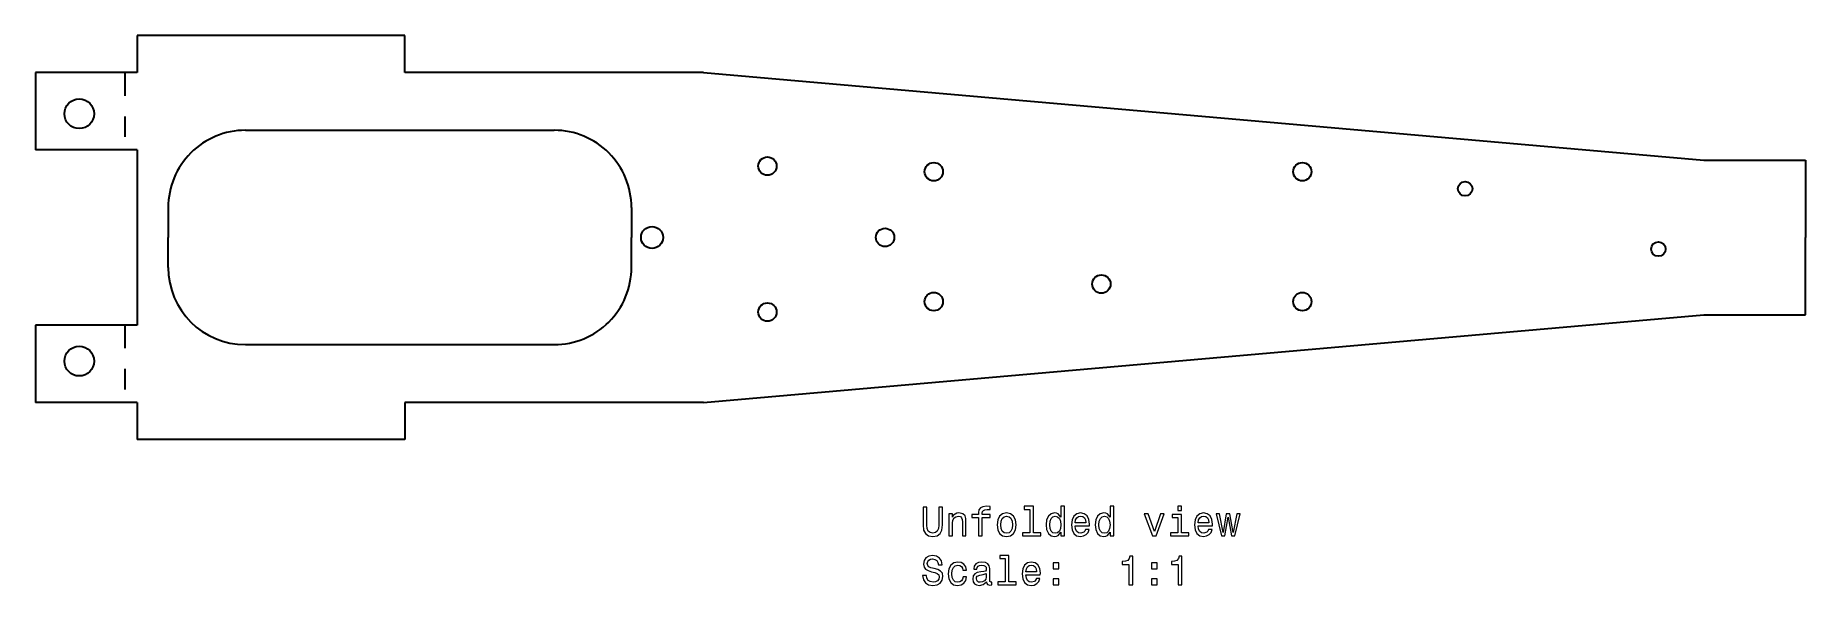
# Model space of a CAD drawing. Extents: x 1.2 to 9.8, y 2.56 to 5.23.
import ezdxf

# ---------------------------------------------------------------- set-up
doc = ezdxf.new("R2010")
doc.units = 0
doc.header["$MEASUREMENT"] = 0
doc.linetypes.add('DASHDOT', pattern=[18.5, 12, -3, 0.5, -3])

msp = doc.modelspace()

# ---------------------------------------------------------------- linework, layer by layer
at = {"color": 7, "lineweight": 35}
for p, q in [((2.996174, 5.23), (1.696174, 5.23)), ((1.696174, 5.23), (1.696174, 5.05)), ((2.996174, 5.05), (2.996174, 5.23)), ((1.576165, 5.05), (1.201165, 5.05)), ((1.201165, 5.05), (1.201165, 4.77)), ((1.696174, 5.05), (1.576165, 5.05)), ((4.446174, 5.05), (2.996174, 5.05)), ((4.446174, 5.05), (9.303946, 4.625)), ((1.201165, 4.77), (1.201165, 4.675)), ((2.221174, 4.77), (3.721174, 4.77)), ((1.576165, 4.675), (1.201165, 4.675)), ((1.696174, 4.675), (1.576165, 4.675)), ((1.696174, 4.675), (1.696174, 4.25)), ((9.303946, 4.625), (9.798835, 4.625)), ((9.798835, 4.625), (9.798835, 4.25)), ((1.846174, 4.395), (1.846174, 4.25)), ((4.096174, 4.395), (4.096174, 4.25)), ((1.696174, 4.25), (1.696174, 3.825)), ((1.846174, 4.105), (1.846174, 4.25)), ((4.096174, 4.105), (4.096174, 4.25)), ((9.798835, 3.875), (9.798835, 4.25)), ((4.446174, 3.45), (9.303946, 3.875)), ((9.303946, 3.875), (9.798835, 3.875)), ((1.201165, 3.825), (1.201165, 3.45)), ((1.576165, 3.825), (1.201165, 3.825)), ((1.696174, 3.825), (1.576165, 3.825)), ((2.221174, 3.73), (3.721174, 3.73)), ((1.576165, 3.45), (1.201165, 3.45)), ((1.696174, 3.45), (1.576165, 3.45)), ((1.696174, 3.45), (1.696174, 3.27)), ((2.996174, 3.45), (2.996174, 3.27)), ((4.446174, 3.45), (2.996174, 3.45)), ((2.996174, 3.27), (1.696174, 3.27))]:
    msp.add_line(p, q, dxfattribs=at)
at = {"color": 7, "linetype": 'DASHDOT', "lineweight": 35, "ltscale": 0.009375}
for p, q in [((1.636169, 5.05), (1.636169, 4.675)), ((1.636169, 3.825), (1.636169, 3.45))]:
    msp.add_line(p, q, dxfattribs=at)
at = {"color": 7, "lineweight": 13}
for points in [[(5.51231, 2.855621), (5.51509, 2.830802), (5.523826, 2.813131), (5.538519, 2.803005), (5.559764, 2.799431), (5.580811, 2.803005), (5.595504, 2.813131), (5.60424, 2.830604), (5.607218, 2.855621), (5.607218, 2.940999), (5.588753, 2.940999), (5.588753, 2.854629), (5.586966, 2.837752), (5.581605, 2.82564), (5.572471, 2.818492), (5.559764, 2.81611), (5.54666, 2.818492), (5.537526, 2.82564), (5.532165, 2.837553), (5.530577, 2.854629), (5.530577, 2.940999), (5.51231, 2.940999)], [(5.781944, 2.891361), (5.781944, 2.803204), (5.799417, 2.803204), (5.799417, 2.891361), (5.839127, 2.891361), (5.839127, 2.906252), (5.799417, 2.906252), (5.799417, 2.912804), (5.800806, 2.920746), (5.805373, 2.926107), (5.813117, 2.929284), (5.824236, 2.930476), (5.839127, 2.929681), (5.839127, 2.944771), (5.820264, 2.945764), (5.803189, 2.943977), (5.791276, 2.938616), (5.784128, 2.929284), (5.781944, 2.915981), (5.781944, 2.906252), (5.749977, 2.906252), (5.749977, 2.891361)], [(6.031524, 2.931071), (6.031524, 2.817896), (5.995586, 2.817896), (5.995586, 2.803204), (6.084737, 2.803204), (6.084737, 2.817896), (6.048997, 2.817896), (6.048997, 2.945764), (6.004124, 2.945764), (6.004124, 2.931071)], [(6.181828, 2.819683), (6.181828, 2.803204), (6.199301, 2.803204), (6.199301, 2.945764), (6.182027, 2.945764), (6.182027, 2.893545), (6.168724, 2.908635), (6.160583, 2.912209), (6.151252, 2.913598), (6.134374, 2.909628), (6.12127, 2.898509), (6.112732, 2.880639), (6.109754, 2.856614), (6.112732, 2.832589), (6.12127, 2.814521), (6.134374, 2.803204), (6.151252, 2.799431), (6.160583, 2.800821), (6.168922, 2.804395)], [(6.420885, 2.819683), (6.420885, 2.803204), (6.438358, 2.803204), (6.438358, 2.945764), (6.421084, 2.945764), (6.421084, 2.893545), (6.407781, 2.908635), (6.39964, 2.912209), (6.390308, 2.913598), (6.373432, 2.909628), (6.360327, 2.898509), (6.351789, 2.880639), (6.348811, 2.856614), (6.351789, 2.832589), (6.360327, 2.814521), (6.373432, 2.803204), (6.390308, 2.799431), (6.39964, 2.800821), (6.40798, 2.804395)], [(6.767955, 2.945764), (6.749489, 2.945764), (6.749489, 2.925909), (6.767955, 2.925909)], [(5.638192, 2.803204), (5.655665, 2.803204), (5.655665, 2.864755), (5.657452, 2.878852), (5.66321, 2.889177), (5.672145, 2.89553), (5.684058, 2.897913), (5.693588, 2.895927), (5.699545, 2.890566), (5.702523, 2.881632), (5.703516, 2.869719), (5.703516, 2.803204), (5.720989, 2.803204), (5.720989, 2.873292), (5.720194, 2.88739), (5.716621, 2.899104), (5.704906, 2.909826), (5.686639, 2.913598), (5.676513, 2.912209), (5.667975, 2.908436), (5.660629, 2.902083), (5.654871, 2.893545), (5.654871, 2.909826), (5.638192, 2.909826)], [(5.872087, 2.856416), (5.875263, 2.832192), (5.884397, 2.814322), (5.898892, 2.803204), (5.91835, 2.799431), (5.937609, 2.803204), (5.952103, 2.814124), (5.961237, 2.831994), (5.964612, 2.856416), (5.961237, 2.880639), (5.952103, 2.898707), (5.937609, 2.909628), (5.91835, 2.913598), (5.898892, 2.909628), (5.884397, 2.898509), (5.875263, 2.880639)], [(5.889956, 2.856614), (5.891743, 2.874484), (5.897303, 2.88739), (5.906238, 2.895332), (5.91835, 2.898111), (5.930263, 2.895332), (5.939198, 2.887588), (5.944757, 2.874484), (5.946742, 2.856614), (5.944757, 2.838546), (5.939198, 2.825441), (5.930263, 2.817499), (5.91835, 2.814918), (5.906238, 2.817499), (5.897303, 2.825441), (5.891743, 2.838546)], [(6.154229, 2.897913), (6.165746, 2.895133), (6.174482, 2.88739), (6.179644, 2.874484), (6.18163, 2.856614), (6.179644, 2.838546), (6.174482, 2.82564), (6.165746, 2.817698), (6.154229, 2.815117), (6.143309, 2.817698), (6.13497, 2.82564), (6.129411, 2.838745), (6.127623, 2.856614), (6.129411, 2.874285), (6.13497, 2.887191), (6.143309, 2.895133)], [(6.251123, 2.851452), (6.321013, 2.851452), (6.321212, 2.859592), (6.318035, 2.882426), (6.309299, 2.899502), (6.2954, 2.909826), (6.276935, 2.913598), (6.258867, 2.909628), (6.244968, 2.898509), (6.236033, 2.88044), (6.232856, 2.856614), (6.235835, 2.832192), (6.244769, 2.814322), (6.25847, 2.803204), (6.276339, 2.799431), (6.291827, 2.802012), (6.304534, 2.808763), (6.313866, 2.819485), (6.319227, 2.833781), (6.301953, 2.833781), (6.298379, 2.825839), (6.293216, 2.819882), (6.278523, 2.815117), (6.267206, 2.817301), (6.258668, 2.82425), (6.253109, 2.835568), (6.251123, 2.850856)], [(6.251123, 2.866145), (6.253307, 2.879845), (6.258668, 2.889971), (6.266809, 2.896126), (6.277531, 2.89831), (6.288054, 2.896126), (6.296194, 2.889971), (6.301158, 2.879845), (6.302946, 2.866145)], [(6.393287, 2.897913), (6.404803, 2.895133), (6.413539, 2.88739), (6.418702, 2.874484), (6.420687, 2.856614), (6.418702, 2.838546), (6.413539, 2.82564), (6.404803, 2.817698), (6.393287, 2.815117), (6.382366, 2.817698), (6.374027, 2.82564), (6.368468, 2.838745), (6.36668, 2.856614), (6.368468, 2.874285), (6.374027, 2.887191), (6.382366, 2.895133)], [(6.626387, 2.803204), (6.644852, 2.803204), (6.683768, 2.909826), (6.6657, 2.909826), (6.635719, 2.823853), (6.605142, 2.909826), (6.586875, 2.909826)], [(6.767359, 2.817896), (6.767359, 2.906252), (6.722486, 2.906252), (6.722486, 2.891361), (6.749886, 2.891361), (6.749886, 2.817896), (6.714147, 2.817896), (6.714147, 2.803204), (6.803495, 2.803204), (6.803495, 2.817896)], [(6.848766, 2.851452), (6.918656, 2.851452), (6.918854, 2.859592), (6.915677, 2.882426), (6.906941, 2.899502), (6.893043, 2.909826), (6.874577, 2.913598), (6.856509, 2.909628), (6.842611, 2.898509), (6.833675, 2.88044), (6.830498, 2.856614), (6.833477, 2.832192), (6.842412, 2.814322), (6.856112, 2.803204), (6.873981, 2.799431), (6.889468, 2.802012), (6.902176, 2.808763), (6.911508, 2.819485), (6.916869, 2.833781), (6.899595, 2.833781), (6.896021, 2.825839), (6.890858, 2.819882), (6.876165, 2.815117), (6.864848, 2.817301), (6.85631, 2.82425), (6.850751, 2.835568), (6.848766, 2.850856)], [(6.848766, 2.866145), (6.850949, 2.879845), (6.85631, 2.889971), (6.864451, 2.896126), (6.875173, 2.89831), (6.885696, 2.896126), (6.893837, 2.889971), (6.898801, 2.879845), (6.900587, 2.866145)], [(6.978222, 2.803204), (6.994106, 2.893743), (7.00999, 2.803204), (7.026668, 2.803204), (7.052877, 2.909826), (7.036, 2.909826), (7.018329, 2.819286), (7.002643, 2.909826), (6.985369, 2.909826), (6.969684, 2.819286), (6.952012, 2.909826), (6.935334, 2.909826), (6.961543, 2.803204)], [(5.528393, 2.610608), (5.510325, 2.610608), (5.514296, 2.589561), (5.524224, 2.574074), (5.539512, 2.564742), (5.560161, 2.561367), (5.580612, 2.564544), (5.595901, 2.57328), (5.60563, 2.58698), (5.609204, 2.605048), (5.606225, 2.62133), (5.597886, 2.631853), (5.584385, 2.638802), (5.566316, 2.643965), (5.550829, 2.647737), (5.540703, 2.652105), (5.534945, 2.658459), (5.533158, 2.668387), (5.534945, 2.677322), (5.540108, 2.684072), (5.548049, 2.688639), (5.55897, 2.690227), (5.570089, 2.688242), (5.578825, 2.682881), (5.584583, 2.673946), (5.587363, 2.661834), (5.605431, 2.661834), (5.605431, 2.662232), (5.602254, 2.680895), (5.592922, 2.694794), (5.578229, 2.70353), (5.558374, 2.706508), (5.540505, 2.70353), (5.526606, 2.695191), (5.517671, 2.682285), (5.514494, 2.665607), (5.517075, 2.650715), (5.524621, 2.640589), (5.536533, 2.633839), (5.552815, 2.628676), (5.568898, 2.62411), (5.581009, 2.619741), (5.588355, 2.613388), (5.590937, 2.603063), (5.588554, 2.59254), (5.582399, 2.584598), (5.573067, 2.579634), (5.560955, 2.578045), (5.547454, 2.580229), (5.537129, 2.586583), (5.530577, 2.596908)], [(5.706097, 2.63642), (5.723371, 2.63642), (5.719797, 2.652304), (5.71126, 2.664813), (5.697956, 2.672556), (5.680683, 2.675534), (5.661622, 2.671563), (5.647127, 2.660444), (5.637994, 2.642376), (5.634817, 2.618153), (5.637795, 2.594128), (5.64673, 2.576258), (5.660827, 2.565139), (5.680087, 2.561367), (5.697162, 2.564345), (5.710465, 2.572684), (5.719598, 2.585789), (5.72357, 2.603261), (5.706892, 2.603261), (5.703913, 2.592143), (5.698353, 2.583803), (5.690412, 2.578641), (5.680683, 2.577053), (5.66857, 2.579634), (5.659834, 2.587576), (5.654473, 2.600482), (5.652686, 2.618749), (5.654473, 2.636618), (5.660033, 2.649524), (5.668968, 2.657466), (5.680683, 2.660246), (5.691007, 2.658459), (5.69875, 2.653892), (5.703913, 2.646347)], [(5.821059, 2.579038), (5.821059, 2.578442), (5.822052, 2.571692), (5.82503, 2.566926), (5.837539, 2.563154), (5.847268, 2.564742), (5.847268, 2.578244), (5.843098, 2.577648), (5.837539, 2.580229), (5.836546, 2.588171), (5.836546, 2.643369), (5.834163, 2.657466), (5.827214, 2.667394), (5.815102, 2.67335), (5.798027, 2.675534), (5.781349, 2.673152), (5.769038, 2.666401), (5.761295, 2.655878), (5.758713, 2.641979), (5.758713, 2.640788), (5.774399, 2.640788), (5.775789, 2.649127), (5.780157, 2.655084), (5.787305, 2.658657), (5.797431, 2.660047), (5.807161, 2.659055), (5.81411, 2.656076), (5.818279, 2.650914), (5.819669, 2.643766), (5.818875, 2.635427), (5.815698, 2.631257), (5.807756, 2.629272), (5.792865, 2.627683), (5.775789, 2.62411), (5.763677, 2.617756), (5.75653, 2.607828), (5.754345, 2.593135), (5.756331, 2.580031), (5.762486, 2.570302), (5.772414, 2.564147), (5.786114, 2.561963), (5.804579, 2.566132)], [(5.911996, 2.693007), (5.911996, 2.579832), (5.876058, 2.579832), (5.876058, 2.565139), (5.965208, 2.565139), (5.965208, 2.579832), (5.929469, 2.579832), (5.929469, 2.7077), (5.884596, 2.7077), (5.884596, 2.693007)], [(6.012066, 2.613388), (6.081956, 2.613388), (6.082155, 2.621528), (6.078978, 2.644362), (6.070242, 2.661437), (6.056343, 2.671762), (6.037878, 2.675534), (6.01981, 2.671563), (6.005911, 2.660444), (5.996976, 2.642376), (5.9938, 2.61855), (5.996777, 2.594128), (6.005713, 2.576258), (6.019413, 2.565139), (6.037282, 2.561367), (6.052769, 2.563948), (6.065477, 2.570699), (6.074809, 2.581421), (6.08017, 2.595716), (6.062895, 2.595716), (6.059322, 2.587774), (6.054159, 2.581818), (6.039467, 2.577053), (6.028149, 2.579237), (6.019611, 2.586186), (6.014052, 2.597503), (6.012066, 2.612792)], [(6.143706, 2.642178), (6.171107, 2.642178), (6.171107, 2.671762), (6.143706, 2.671762)], [(6.512418, 2.565139), (6.530486, 2.565139), (6.530486, 2.703927), (6.516984, 2.703927), (6.513411, 2.691816), (6.506263, 2.683675), (6.495342, 2.67891), (6.480253, 2.677322), (6.480253, 2.663224), (6.512418, 2.663224)], [(6.62182, 2.642178), (6.64922, 2.642178), (6.64922, 2.671762), (6.62182, 2.671762)], [(6.751475, 2.565139), (6.769543, 2.565139), (6.769543, 2.703927), (6.756042, 2.703927), (6.752468, 2.691816), (6.74532, 2.683675), (6.734399, 2.67891), (6.719309, 2.677322), (6.719309, 2.663224), (6.751475, 2.663224)], [(5.819073, 2.602467), (5.816691, 2.592143), (5.810337, 2.5842), (5.800806, 2.579038), (5.789092, 2.577251), (5.781547, 2.578244), (5.776186, 2.581421), (5.772811, 2.58698), (5.771818, 2.594724), (5.772612, 2.601673), (5.775789, 2.606637), (5.788496, 2.612196), (5.804579, 2.614579), (5.819073, 2.619344)], [(6.012066, 2.62808), (6.014251, 2.641781), (6.019611, 2.651907), (6.027752, 2.658062), (6.038474, 2.660246), (6.048997, 2.658062), (6.057137, 2.651907), (6.062101, 2.641781), (6.063888, 2.62808)], [(6.143706, 2.565139), (6.171107, 2.565139), (6.171107, 2.594724), (6.143706, 2.594724)], [(6.62182, 2.565139), (6.64922, 2.565139), (6.64922, 2.594724), (6.62182, 2.594724)]]:
    msp.add_lwpolyline(points, close=True, dxfattribs=at)
at = {"color": 7, "lineweight": 35}
for centre, radius in [((1.414165, 4.85), 0.072), ((4.756753, 4.596036), 0.0445), ((5.56457, 4.569044), 0.0445), ((7.354571, 4.569044), 0.0445), ((8.145212, 4.486152), 0.035), ((4.196174, 4.25), 0.05325), ((5.328048, 4.25), 0.0445), ((9.083725, 4.19384), 0.035), ((6.378442, 4.02391), 0.0445), ((5.56457, 3.939044), 0.0445), ((7.354571, 3.939044), 0.0445), ((4.756753, 3.88788), 0.0445), ((1.414165, 3.65), 0.072)]:
    msp.add_circle(centre, radius, dxfattribs=at)
for centre, start, end in [((2.221174, 4.395), 90.000003, 180.000005), ((3.721174, 4.395), 0, 90.000003), ((2.221174, 4.105), 180.000005, 269.999997), ((3.721174, 4.105), 269.999997, 360)]:
    msp.add_arc(centre, 0.375, start, end, dxfattribs=at)

doc.saveas('drawing.dxf')
